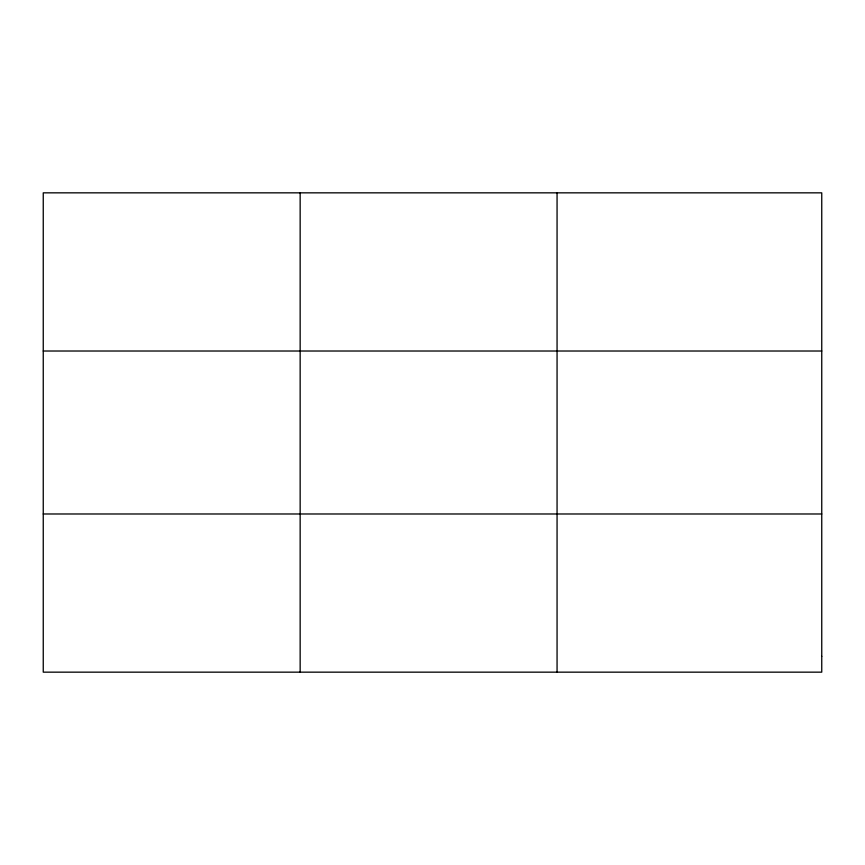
<?xml version="1.0" encoding="UTF-8"?>
<svg xmlns="http://www.w3.org/2000/svg" width="865" height="865" viewBox="0 0 865 865"><rect width="100%" height="100%" fill="white"/><g stroke="black" fill="none" stroke-linecap="round" stroke-linejoin="round"><path stroke-width="1.3" d="M300.155 192.841L300.155 672.159M557.06 192.841L557.06 672.159M43.25 351.017L821.75 351.017M43.25 513.983L821.75 513.983M821.75 656.34L821.75 672.159L43.25 672.159L43.25 192.841L821.75 192.841L821.75 656.34"/></g></svg>
